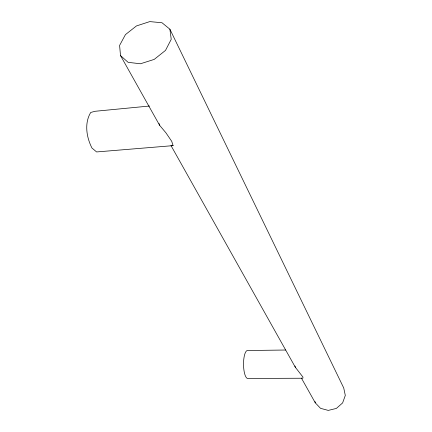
<?xml version="1.0" encoding="UTF-8"?>
<svg xmlns="http://www.w3.org/2000/svg" width="432" height="432" viewBox="0 0 432 432"><rect width="100%" height="100%" fill="white"/><g stroke="black" fill="none" stroke-linecap="round" stroke-linejoin="round"><path stroke-width="0.65" d="M149.477 106.029L95.186 111.272L90.725 112.455C84.181 123.239 86.465 137.268 91.957 148.03L96.595 151.945L173.081 145.638L171.731 141.334L165.926 132.818L159.608 125.28L120.512 55.577L119.594 45.425L125.447 34.614L136.458 25.936L149.785 21.6L162.005 22.756L169.889 29.198L343.726 387.968L345.303 395.42L342.619 402.921L336.371 408.424L328.271 410.4L320.544 408.332L315.274 402.813L301.406 378.092M285.644 350.017L247.223 350.519A14.024 4.147 89.4 0 0 243.562 365.791A14.024 4.147 89.4 0 0 248.243 378.443L302.881 378.232L302.94 377.06L295.348 367.292L170.969 145.53M171.86 145.292L173.081 145.638M120.512 55.577L128.11 62.332L140.454 63.774L154.202 59.405L165.505 50.404L171.229 39.312L169.889 29.198M159.052 123.498L159.608 125.28M294.964 366.017L295.348 367.292M315.036 401.571L315.274 402.813"/></g></svg>
